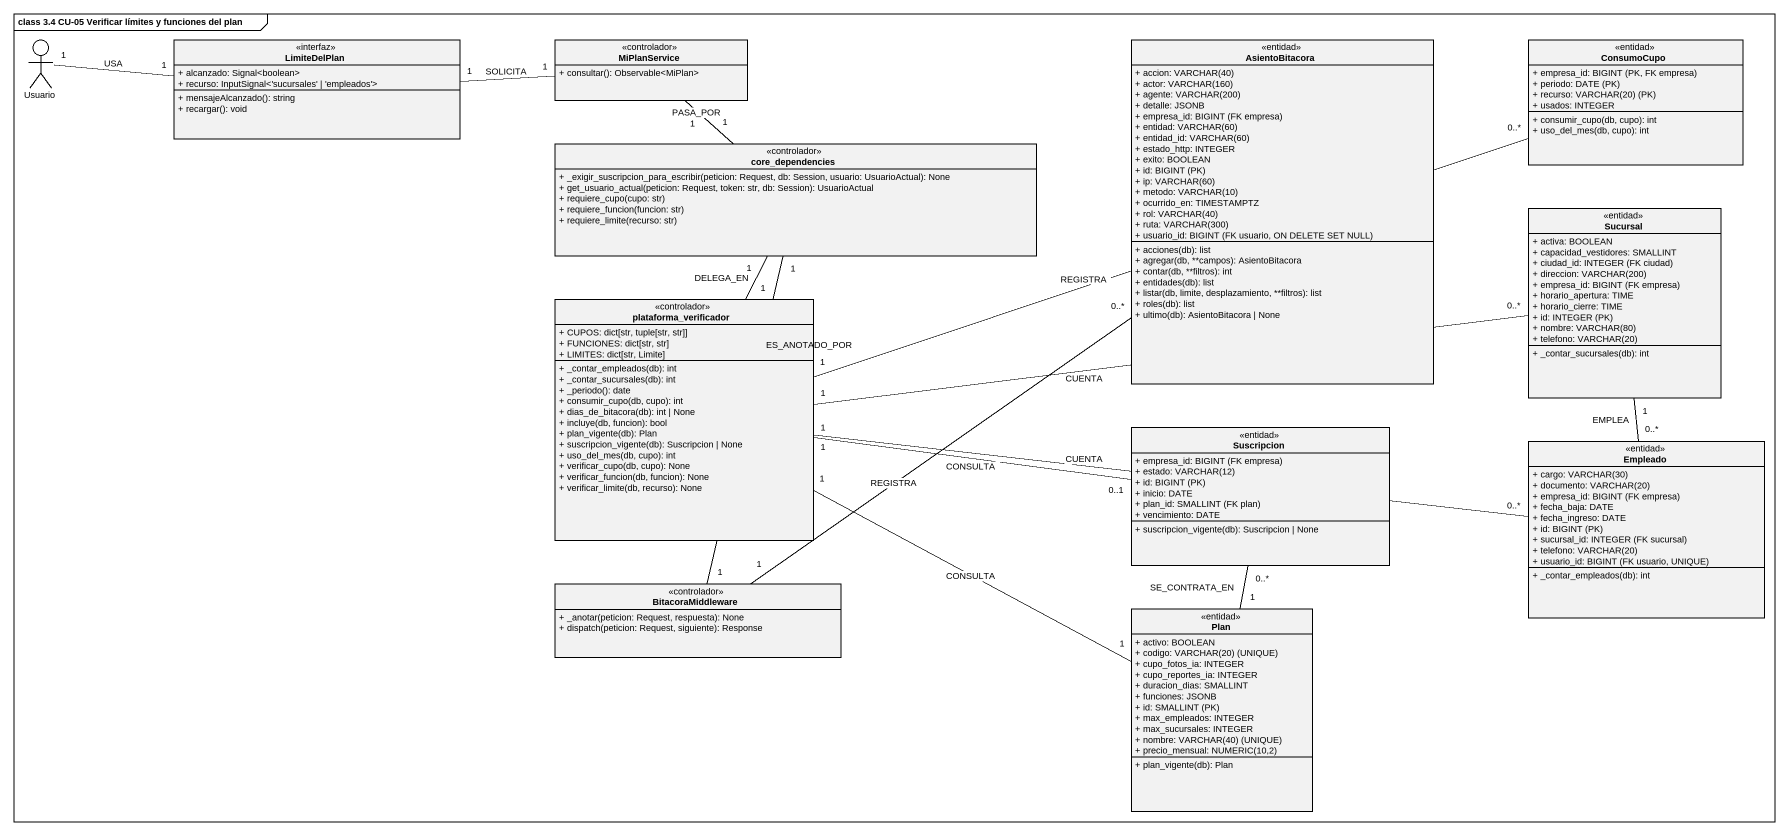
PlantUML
@startuml
mainframe class 3.4 CU-05 Verificar límites y funciones del plan
allowmixing
hide circle
hide empty members
skinparam classAttributeIconSize 0
actor Usuario
class LimiteDelPlan <<interfaz>> {
  + alcanzado: Signal<boolean>
  + recurso: InputSignal<'sucursales' | 'empleados'>
  + mensajeAlcanzado(): string
  + recargar(): void
}
class MiPlanService <<controlador>> {
  + consultar(): Observable<MiPlan>
}
class AsientoBitacora <<entidad>> {
  {field} + accion: VARCHAR(40)
  {field} + actor: VARCHAR(160)
  {field} + agente: VARCHAR(200)
  + detalle: JSONB
  {field} + empresa_id: BIGINT (FK empresa)
  {field} + entidad: VARCHAR(60)
  {field} + entidad_id: VARCHAR(60)
  + estado_http: INTEGER
  + exito: BOOLEAN
  {field} + id: BIGINT (PK)
  {field} + ip: VARCHAR(60)
  {field} + metodo: VARCHAR(10)
  + ocurrido_en: TIMESTAMPTZ
  {field} + rol: VARCHAR(40)
  {field} + ruta: VARCHAR(300)
  {field} + usuario_id: BIGINT (FK usuario, ON DELETE SET NULL)
  + acciones(db): list
  + agregar(db, **campos): AsientoBitacora
  + contar(db, **filtros): int
  + entidades(db): list
  + listar(db, limite, desplazamiento, **filtros): list
  + roles(db): list
  + ultimo(db): AsientoBitacora | None
}
class ConsumoCupo <<entidad>> {
  {field} + empresa_id: BIGINT (PK, FK empresa)
  {field} + periodo: DATE (PK)
  {field} + recurso: VARCHAR(20) (PK)
  + usados: INTEGER
  + consumir_cupo(db, cupo): int
  + uso_del_mes(db, cupo): int
}
class core_dependencies <<controlador>> {
  + _exigir_suscripcion_para_escribir(peticion: Request, db: Session, usuario: UsuarioActual): None
  + get_usuario_actual(peticion: Request, token: str, db: Session): UsuarioActual
  + requiere_cupo(cupo: str)
  + requiere_funcion(funcion: str)
  + requiere_limite(recurso: str)
}
class Sucursal <<entidad>> {
  + activa: BOOLEAN
  + capacidad_vestidores: SMALLINT
  {field} + ciudad_id: INTEGER (FK ciudad)
  {field} + direccion: VARCHAR(200)
  {field} + empresa_id: BIGINT (FK empresa)
  + horario_apertura: TIME
  + horario_cierre: TIME
  {field} + id: INTEGER (PK)
  {field} + nombre: VARCHAR(80)
  {field} + telefono: VARCHAR(20)
  + _contar_sucursales(db): int
}
class plataforma_verificador <<controlador>> {
  + CUPOS: dict[str, tuple[str, str]]
  + FUNCIONES: dict[str, str]
  + LIMITES: dict[str, Limite]
  + _contar_empleados(db): int
  + _contar_sucursales(db): int
  + _periodo(): date
  + consumir_cupo(db, cupo): int
  + dias_de_bitacora(db): int | None
  + incluye(db, funcion): bool
  + plan_vigente(db): Plan
  + suscripcion_vigente(db): Suscripcion | None
  + uso_del_mes(db, cupo): int
  + verificar_cupo(db, cupo): None
  + verificar_funcion(db, funcion): None
  + verificar_limite(db, recurso): None
}
class Suscripcion <<entidad>> {
  {field} + empresa_id: BIGINT (FK empresa)
  {field} + estado: VARCHAR(12)
  {field} + id: BIGINT (PK)
  + inicio: DATE
  {field} + plan_id: SMALLINT (FK plan)
  + vencimiento: DATE
  + suscripcion_vigente(db): Suscripcion | None
}
class Empleado <<entidad>> {
  {field} + cargo: VARCHAR(30)
  {field} + documento: VARCHAR(20)
  {field} + empresa_id: BIGINT (FK empresa)
  + fecha_baja: DATE
  + fecha_ingreso: DATE
  {field} + id: BIGINT (PK)
  {field} + sucursal_id: INTEGER (FK sucursal)
  {field} + telefono: VARCHAR(20)
  {field} + usuario_id: BIGINT (FK usuario, UNIQUE)
  + _contar_empleados(db): int
}
class BitacoraMiddleware <<controlador>> {
  + _anotar(peticion: Request, respuesta): None
  + dispatch(peticion: Request, siguiente): Response
}
class Plan <<entidad>> {
  + activo: BOOLEAN
  {field} + codigo: VARCHAR(20) (UNIQUE)
  + cupo_fotos_ia: INTEGER
  + cupo_reportes_ia: INTEGER
  + duracion_dias: SMALLINT
  + funciones: JSONB
  {field} + id: SMALLINT (PK)
  + max_empleados: INTEGER
  + max_sucursales: INTEGER
  {field} + nombre: VARCHAR(40) (UNIQUE)
  {field} + precio_mensual: NUMERIC(10,2)
  + plan_vigente(db): Plan
}
Usuario "1" -right- "1" LimiteDelPlan : USA
LimiteDelPlan "1" -right- "1" MiPlanService : SOLICITA
MiPlanService "1" -- "1" core_dependencies : PASA_POR
core_dependencies "1" -- "1" plataforma_verificador : DELEGA_EN
core_dependencies "1" -- "1" BitacoraMiddleware : ES_ANOTADO_POR
Sucursal "1" -- "0..*" Empleado : EMPLEA
plataforma_verificador "1" -right- "0..*" ConsumoCupo : REGISTRA
plataforma_verificador "1" -right- "0..*" Sucursal : CUENTA
plataforma_verificador "1" -right- "0..1" Suscripcion : CONSULTA
plataforma_verificador "1" -right- "0..*" Empleado : CUENTA
plataforma_verificador "1" -right- "1" Plan : CONSULTA
BitacoraMiddleware "1" -up- "0..*" AsientoBitacora : REGISTRA
Plan "1" -up- "0..*" Suscripcion : SE_CONTRATA_EN
@enduml
